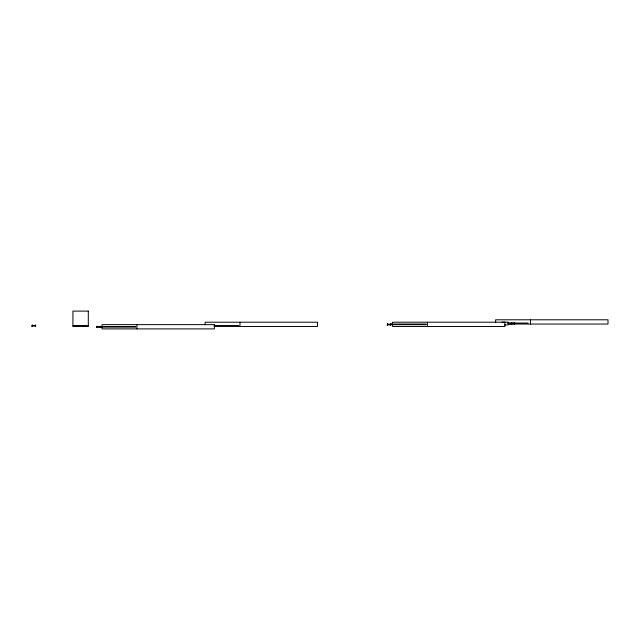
<?xml version="1.0" encoding="UTF-8"?>
<svg xmlns="http://www.w3.org/2000/svg" width="640" height="640" viewBox="0 0 640 640"><rect width="100%" height="100%" fill="white"/><g stroke="black" fill="none" stroke-linecap="round" stroke-linejoin="round"><path stroke-width="0.96" d="M502.016 322.168L508.168 322.168L508.168 324.936L504.6 324.936M507.576 323.04L528.232 323.04M511.264 323.144L514.336 323.144M511.264 323.76L514.336 323.76M390.944 324.064L426.2 324.064M508.544 324.056L608 324.056L608 319.792L495.624 319.792L495.624 322.344M387.56 324.2L390.64 324.2M390.944 324.68L426.2 324.68M387.56 324.816L390.64 324.816M32.304 325.448L35.384 325.448M214.12 325.464L238.712 325.464M72.928 325.856L88.304 325.856M32.304 326.056L35.384 326.056M100.44 326.488L135.696 326.488M214.064 326.472L317.496 326.472L317.496 322.208L205.12 322.208L205.12 324.768M97.056 326.624L100.128 326.624M100.44 327.104L135.696 327.104M97.056 327.24L100.128 327.24M530.488 319.792L530.488 324.056M514.648 324.128L514.648 322.776L514.336 324.128M511.264 324.128L511.264 322.776L510.96 324.128M509.088 322.968L509.088 324.192M427.4 322.208L427.4 326.472M239.976 322.208L239.976 326.472M136.896 324.632L136.896 328.896M86.6 325.856L86.6 326.472M86.36 325.856L86.36 326.472M86.24 325.856L86.24 326.472M86.08 325.856L86 326.472M85.952 325.856L85.84 326.472L85.72 325.856M85.592 325.856L85.584 326.472M85.52 325.856L85.48 326.472M85.304 325.856L85.36 326.472M85.16 326.472L85.224 325.856L85.056 326.472M84.984 325.856L84.944 326.472M84.776 325.856L84.808 326.472M84.64 326.472L84.64 325.856L84.528 326.472M84.344 325.856L84.344 326.472M84.128 325.856L84.128 326.472M83.872 325.856L83.872 326.472M83.592 325.856L83.616 326.472M83.352 325.856L83.352 326.472M83.176 325.856L83.176 326.472M83.064 325.856L83.064 326.472M82.896 325.856L82.896 326.472L82.768 325.856M82.656 325.856L82.656 326.472M82.6 325.856L82.512 326.472M82.4 325.856L82.432 326.472M82.288 325.856L82.272 326.472M82.096 325.856L82.112 326.472M81.712 325.856L81.712 326.472M81.472 325.856L81.472 326.472M81.416 325.856L81.416 326.472M81.112 325.856L81.088 326.472M81.008 325.856L80.952 326.472M80.8 325.856L80.832 326.472M80.688 325.856L80.704 326.472M80.6 325.856L80.584 326.472M80.376 325.856L80.48 326.472M80.248 325.856L80.256 326.472M80.128 325.856L80.128 326.472L80.008 325.856M79.896 325.856L79.888 326.472M79.792 325.856L79.76 326.472M79.616 325.856L79.624 326.472M79.488 326.472L79.448 325.856L79.384 326.472M79.176 325.856L79.16 326.472M79.056 325.856L79.064 326.472M78.896 325.856L78.904 326.472M78.792 325.856L78.84 326.472M78.696 325.856L78.632 326.472M78.496 326.472L78.496 325.856L78.368 326.472M78.256 325.856L78.248 326.472M78.16 325.856L78.104 326.472L78.072 325.856M77.824 325.856L77.888 326.472M77.704 325.856L77.752 326.472M77.464 325.856L77.464 326.472M77.248 325.856L77.248 326.472M77.104 325.856L77.104 326.472M76.992 325.856L76.992 326.472M76.864 325.856L76.864 326.472M76.736 325.856L76.736 326.472M76.488 325.856L76.488 326.472M76.272 325.856L76.296 326.472M76.112 325.856L76.112 326.472L76 325.856M75.864 325.856L75.84 326.472L75.744 325.856M75.616 325.856L75.64 326.472M75.472 325.856L75.544 326.472M75.296 325.856L75.36 326.472M75.24 325.856L75.216 326.472M75.088 325.856L75.032 326.472M75.008 325.856L74.904 326.472M74.768 325.856L74.768 326.472M74.744 325.856L74.656 326.472M74.616 325.856L74.536 326.472M88.304 311.104L72.928 311.104L72.928 326.472L88.304 326.472L88.304 311.104M504.912 322.208L392.536 322.208L392.536 326.472L504.912 326.472L504.912 322.208M387.56 323.832L387.256 325.184L387.56 323.832M390.944 323.832L390.64 325.184L390.944 323.832M214.408 324.632L102.032 324.632L102.032 328.896L214.408 328.896L214.408 324.632M32.304 325.072L32 326.432L32.304 325.072M35.688 325.072L35.384 326.432L35.688 325.072M97.056 326.256L96.752 327.608L97.056 326.256M100.44 326.256L100.128 327.608L100.44 326.256"/></g></svg>
